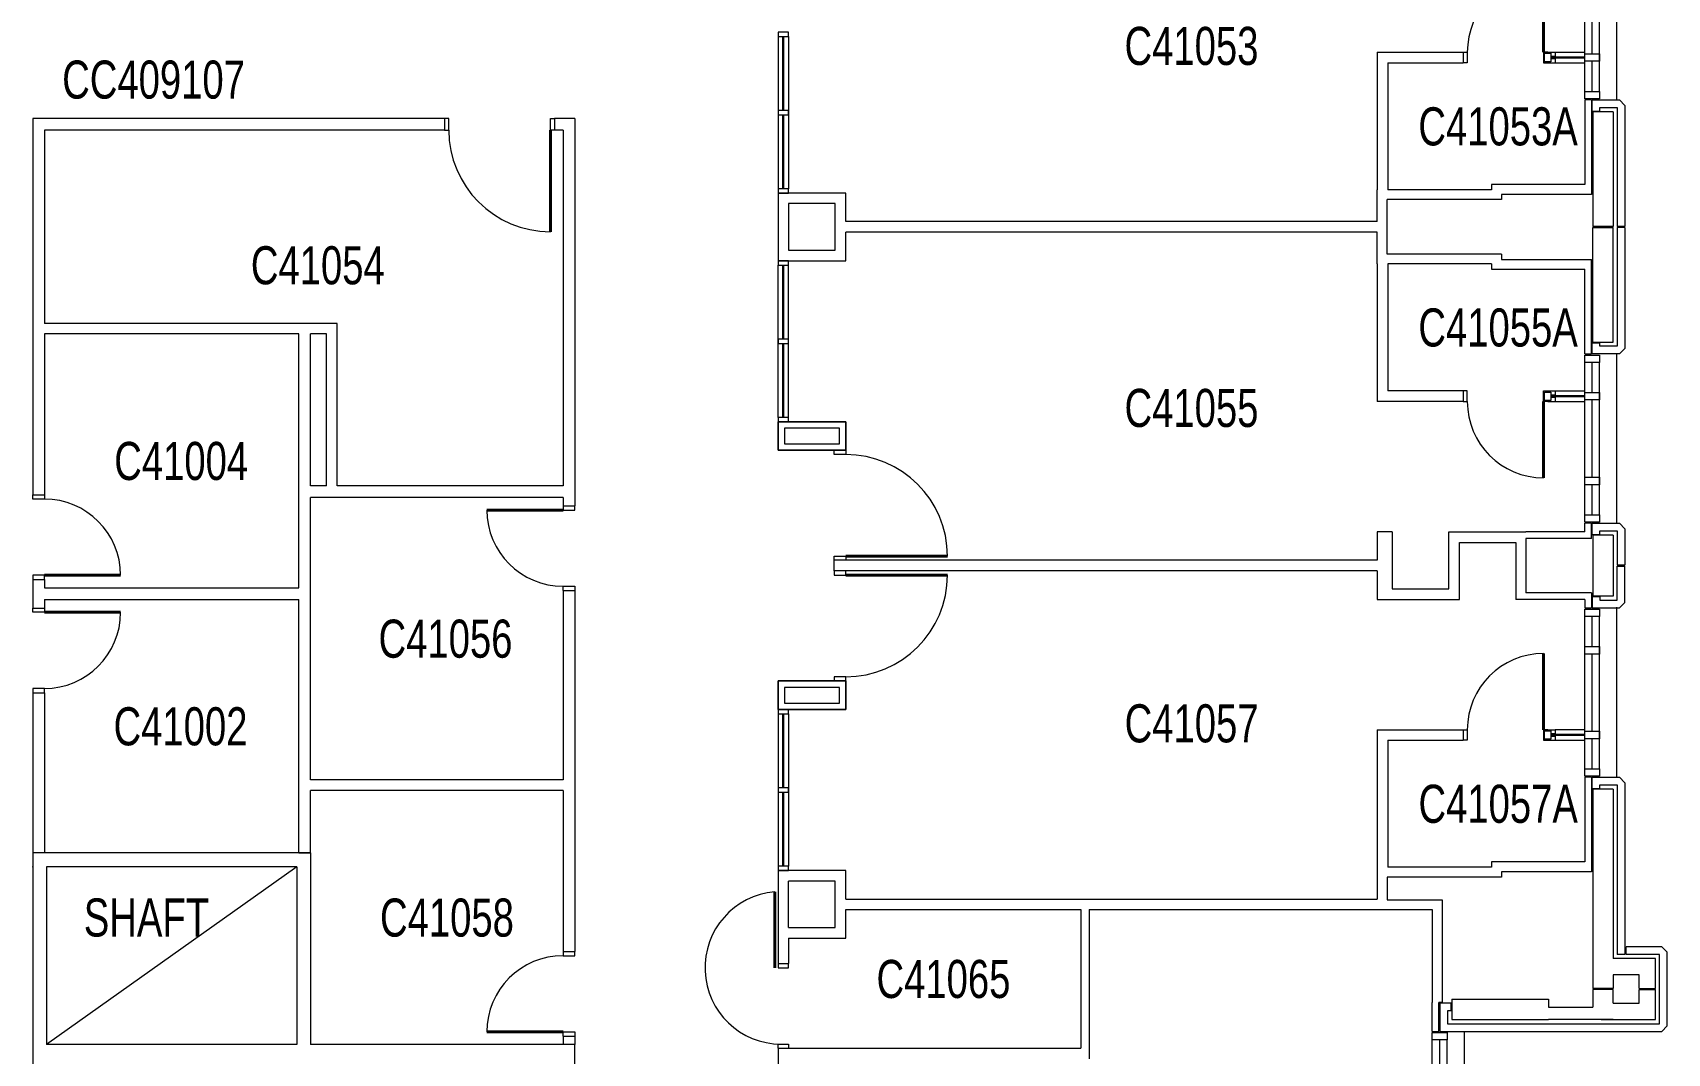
# Model space of a CAD drawing. Header units: inches. Extents: x 1097 to 10841, y 897 to 6841.
# Drawn here: x 10069 to 10841, y 3958 to 4440 of the extents above; entities that cross this region are included whole.
import ezdxf
from ezdxf.enums import TextEntityAlignment as Align

# ---------------------------------------------------------------- set-up
doc = ezdxf.new("R2010")
doc.units = ezdxf.units.IN
doc.header["$MEASUREMENT"] = 0
doc.layers.get('0').update_dxf_attribs({"lineweight": 18})
for name, color, linetype, lineweight, true_color in [('Level 15', 7, 'Continuous', 18, 0xfefefe), ('Level 16', 7, 'Continuous', 18, 0xfefefe), ('Level 18', 7, 'Continuous', 18, 0xfefefe), ('Level 23', 7, 'Continuous', 18, 0xfefefe), ('Level 25', 7, 'Continuous', 18, 0xfefefe), ('Level 26', 7, 'Continuous', 18, 0xfefefe), ('Level 48', 7, 'Continuous', 18, 0xfefefe), ('Level 9', 7, 'Continuous', 18, 0xfefefe)]:
    doc.layers.add(name, color=color, linetype=linetype, lineweight=lineweight, true_color=true_color)
doc.styles.add('Styledgn001', font='dgn001.shx')

# ---------------------------------------------------------------- blocks, each defined once
blk = doc.blocks.new('ASHNG44')
at = {"layer": 'Level 25', "color": 2, "linetype": 'Continuous', "lineweight": 40, "true_color": 0xffff00}
blk.add_line((-36, 0), (0, 0), dxfattribs=at)
at = {"layer": 'Level 25', "color": 2, "linetype": 'Continuous', "lineweight": 0, "true_color": 0xffff00}
blk.add_ellipse((0, 0), major_axis=(0, -36.000001), ratio=1, start_param=4.7123893198, end_param=6.283185598, dxfattribs=at)
at = {"layer": 'Level 26', "color": 2, "linetype": 'Continuous', "lineweight": 13, "true_color": 0xffff00}
for points in [[(-0.00025, 1.999875), (-0.00025, -0.00025), (5.499875, -0.00025), (5.499875, 1.999875)], [(-0.00025, -38.000125), (-0.00025, -36), (5.499875, -36), (5.499875, -38.000125)]]:
    blk.add_lwpolyline(points, dxfattribs=at)
blk = doc.blocks.new('ASHNG45')
at = {"layer": 'Level 25', "color": 2, "linetype": 'Continuous', "lineweight": 40, "true_color": 0xffff00}
blk.add_line((36, 0), (0, 0), dxfattribs=at)
at = {"layer": 'Level 25', "color": 2, "linetype": 'Continuous', "lineweight": 0, "true_color": 0xffff00}
blk.add_ellipse((0, 0), major_axis=(0, 36.000001), ratio=1, start_param=4.7123893198, end_param=6.283185598, dxfattribs=at)
at = {"layer": 'Level 26', "color": 2, "linetype": 'Continuous', "lineweight": 13, "true_color": 0xffff00}
for points in [[(0.000125, 38), (0.000125, 36), (-5.5, 36), (-5.5, 38)], [(0.000125, -1.999875), (0.000125, 0.000125), (-5.5, 0.000125), (-5.5, -1.999875)]]:
    blk.add_lwpolyline(points, dxfattribs=at)
blk = doc.blocks.new('ASHNG46')
at = {"layer": 'Level 25', "color": 2, "linetype": 'Continuous', "lineweight": 40, "true_color": 0xffff00}
blk.add_line((-36, 0), (0, 0), dxfattribs=at)
at = {"layer": 'Level 25', "color": 2, "linetype": 'Continuous', "lineweight": 0, "true_color": 0xffff00}
blk.add_ellipse((0, 0), major_axis=(0, 36.000001), ratio=1, start_param=6.2831850163, end_param=7.8539812946, dxfattribs=at)
at = {"layer": 'Level 26', "color": 2, "linetype": 'Continuous', "lineweight": 13, "true_color": 0xffff00}
for points in [[(-0.00025, 38), (-0.00025, 36), (5.499875, 36), (5.499875, 38)], [(-0.00025, -1.999875), (-0.00025, 0.000125), (5.499875, 0.000125), (5.499875, -1.999875)]]:
    blk.add_lwpolyline(points, dxfattribs=at)
blk = doc.blocks.new('ASHNG73')
at = {"layer": 'Level 25', "color": 2, "linetype": 'Continuous', "lineweight": 40, "true_color": 0xffff00}
blk.add_line((36, 0), (0, 0), dxfattribs=at)
at = {"layer": 'Level 25', "color": 2, "linetype": 'Continuous', "lineweight": 0, "true_color": 0xffff00}
blk.add_ellipse((0, 0), major_axis=(0, -36.000001), ratio=1, start_param=6.2831850163, end_param=7.8539812946, dxfattribs=at)
at = {"layer": 'Level 26', "color": 2, "linetype": 'Continuous', "lineweight": 13, "true_color": 0xffff00}
for points in [[(0.000125, 1.999875), (0.000125, -0.00025), (-5.5, -0.00025), (-5.5, 1.999875)], [(0.000125, -38.000125), (0.000125, -36), (-5.5, -36), (-5.5, -38.000125)]]:
    blk.add_lwpolyline(points, dxfattribs=at)
blk = doc.blocks.new('ASHNG74')
at = {"layer": 'Level 25', "color": 2, "linetype": 'Continuous', "lineweight": 40, "true_color": 0xffff00}
blk.add_line((0, -48), (0, 0), dxfattribs=at)
at = {"layer": 'Level 25', "color": 2, "linetype": 'Continuous', "lineweight": 0, "true_color": 0xffff00}
blk.add_ellipse((0, 0), major_axis=(-48, 0), ratio=1, start_param=6.283185, end_param=7.853981, dxfattribs=at)
at = {"layer": 'Level 26', "color": 2, "linetype": 'Continuous', "lineweight": 13, "true_color": 0xffff00}
for points in [[(-50, 0), (-48, 0), (-48, 5.5), (-50, 5.5)], [(2, 0), (0, 0), (0, 5.5), (2, 5.5)]]:
    blk.add_lwpolyline(points, dxfattribs=at)
blk = doc.blocks.new('ASSWG33')
at = {"layer": 'Level 25', "color": 2, "linetype": 'Continuous', "lineweight": 40, "true_color": 0xffff00}
blk.add_line((48, 48.00025), (0, 48.00025), dxfattribs=at)
at = {"layer": 'Level 25', "color": 2, "linetype": 'Continuous', "lineweight": 13, "true_color": 0xffff00}
for points in [[(-5.5, 50), (-5.5, 48), (0, 48), (0, 50)], [(0, -2), (0, 0), (-5.5, 0), (-5.5, -2)]]:
    blk.add_lwpolyline(points, dxfattribs=at)
at = {"layer": 'Level 25', "color": 2, "linetype": 'Continuous', "lineweight": 0, "true_color": 0xffff00}
blk.add_ellipse((0, 48.00025), major_axis=(-0.00002, -48), ratio=1, start_param=6.283185016, end_param=7.853981295, dxfattribs=at)
blk = doc.blocks.new('ASSWG34')
at = {"layer": 'Level 25', "color": 2, "linetype": 'Continuous', "lineweight": 40, "true_color": 0xffff00}
blk.add_line((48, -48.00025), (0, -48.00025), dxfattribs=at)
at = {"layer": 'Level 25', "color": 2, "linetype": 'Continuous', "lineweight": 13, "true_color": 0xffff00}
for points in [[(0, 2), (0, 0), (-5.5, 0), (-5.5, 2)], [(-5.5, -50), (-5.5, -48), (0, -48), (0, -50)]]:
    blk.add_lwpolyline(points, dxfattribs=at)
at = {"layer": 'Level 25', "color": 2, "linetype": 'Continuous', "lineweight": 0, "true_color": 0xffff00}
blk.add_ellipse((0, -48.00025), major_axis=(-0.00002, 48), ratio=1, start_param=4.71238932, end_param=6.283185598, dxfattribs=at)
blk = doc.blocks.new('WINWIN14')
at = {"layer": 'Level 15', "color": 30, "linetype": 'Continuous', "lineweight": 0, "true_color": 0xf26432}
blk.add_line((15, 79.874875), (15, -0.489), dxfattribs=at)
at = {"layer": 'Level 16', "color": 163, "linetype": 'Continuous', "lineweight": 0, "true_color": 0x5587b9}
for p, q in [((0, 3.5), (0, 75.499875)), ((7, 3.5), (7, 75.499875))]:
    blk.add_line(p, q, dxfattribs=at)
at = {"layer": 'Level 16', "color": 163, "linetype": 'Continuous', "lineweight": 13, "true_color": 0x5587b9}
for p, q in [((3.5, 61.249875), (3.5, 75.499875)), ((3.5, 21.25), (3.5, 57.749875)), ((3.5, 3.5), (3.5, 17.75))]:
    blk.add_line(p, q, dxfattribs=at)
for points in [[(0, 78.999875), (7, 78.999875), (7, 75.499875), (0, 75.499875), (0, 78.999875)], [(0, 61.249875), (7, 61.249875), (7, 57.749875), (0, 57.749875), (0, 61.249875)], [(0, 21.25), (7, 21.25), (7, 17.75), (0, 17.75), (0, 21.25)], [(0, 3.5), (7, 3.5), (7, 0), (0, 0), (0, 3.5)]]:
    blk.add_lwpolyline(points, close=True, dxfattribs=at)
blk = doc.blocks.new('WINWIN15')
at = {"layer": 'Level 15', "color": 30, "linetype": 'Continuous', "lineweight": 0, "true_color": 0xf26432}
blk.add_line((15, 79.874875), (15, -0.489), dxfattribs=at)
at = {"layer": 'Level 16', "color": 163, "linetype": 'Continuous', "lineweight": 0, "true_color": 0x5587b9}
for p, q in [((0, 3.5), (0, 75.499875)), ((7, 3.5), (7, 75.499875))]:
    blk.add_line(p, q, dxfattribs=at)
at = {"layer": 'Level 16', "color": 163, "linetype": 'Continuous', "lineweight": 13, "true_color": 0x5587b9}
for p, q in [((3.5, 61.249875), (3.5, 75.499875)), ((3.5, 21.25), (3.5, 57.749875)), ((3.5, 3.5), (3.5, 17.75))]:
    blk.add_line(p, q, dxfattribs=at)
for points in [[(0, 78.999875), (7, 78.999875), (7, 75.499875), (0, 75.499875), (0, 78.999875)], [(0, 61.249875), (7, 61.249875), (7, 57.749875), (0, 57.749875), (0, 61.249875)], [(0, 21.25), (7, 21.25), (7, 17.75), (0, 17.75), (0, 21.25)], [(0, 3.5), (7, 3.5), (7, 0), (0, 0), (0, 3.5)]]:
    blk.add_lwpolyline(points, close=True, dxfattribs=at)
blk = doc.blocks.new('WINWIN17')
at = {"layer": 'Level 15', "color": 30, "linetype": 'Continuous', "lineweight": 0, "true_color": 0xf26432}
blk.add_line((15, 79.874875), (15, -0.489), dxfattribs=at)
at = {"layer": 'Level 16', "color": 163, "linetype": 'Continuous', "lineweight": 0, "true_color": 0x5587b9}
for p, q in [((0, 3.5), (0, 75.499875)), ((7, 3.5), (7, 75.499875))]:
    blk.add_line(p, q, dxfattribs=at)
at = {"layer": 'Level 16', "color": 163, "linetype": 'Continuous', "lineweight": 13, "true_color": 0x5587b9}
for p, q in [((3.5, 61.249875), (3.5, 75.499875)), ((3.5, 21.25), (3.5, 57.749875)), ((3.5, 3.5), (3.5, 17.75))]:
    blk.add_line(p, q, dxfattribs=at)
for points in [[(0, 78.999875), (7, 78.999875), (7, 75.499875), (0, 75.499875), (0, 78.999875)], [(0, 61.249875), (7, 61.249875), (7, 57.749875), (0, 57.749875), (0, 61.249875)], [(0, 21.25), (7, 21.25), (7, 17.75), (0, 17.75), (0, 21.25)], [(0, 3.5), (7, 3.5), (7, 0), (0, 0), (0, 3.5)]]:
    blk.add_lwpolyline(points, close=True, dxfattribs=at)
blk = doc.blocks.new('DFULL2')
at = {"layer": 'Level 25', "color": 2, "linetype": 'Continuous', "lineweight": 40, "true_color": 0xffff00}
blk.add_line((-1.5, 0), (-1.5, 35.87), dxfattribs=at)
at = {"layer": 'Level 25', "color": 2, "linetype": 'Continuous', "lineweight": 0, "true_color": 0xffff00}
blk.add_ellipse((1.5, 0), major_axis=(0, -36), ratio=1, start_param=3.224893, end_param=6.28328, dxfattribs=at)
at = {"layer": 'Level 26', "color": 2, "linetype": 'Continuous', "lineweight": 13, "true_color": 0xffff00}
for points in [[(0, 2), (0, 0), (5, 0), (5, 2)], [(0, -38), (0, -36), (5, -36), (5, -38)]]:
    blk.add_lwpolyline(points, dxfattribs=at)
blk = doc.blocks.new('ASHNG85')
at = {"layer": 'Level 25', "color": 2, "linetype": 'Continuous', "lineweight": 40, "true_color": 0xffff00}
blk.add_line((0, 36), (0, 0), dxfattribs=at)
at = {"layer": 'Level 25', "color": 2, "linetype": 'Continuous', "lineweight": 0, "true_color": 0xffff00}
blk.add_ellipse((0, 0), major_axis=(-36.000001, 0), ratio=1, start_param=4.7123893198, end_param=6.283185598, dxfattribs=at)
at = {"layer": 'Level 26', "color": 2, "linetype": 'Continuous', "lineweight": 13, "true_color": 0xffff00}
for points in [[(-38.000125, 0), (-36, 0), (-36, -4.999875), (-38.000125, -4.999875)], [(1.999875, 0), (-0.00025, 0), (-0.00025, -4.999875), (1.999875, -4.999875)]]:
    blk.add_lwpolyline(points, dxfattribs=at)
blk = doc.blocks.new('ASHNG86')
at = {"layer": 'Level 25', "color": 2, "linetype": 'Continuous', "lineweight": 40, "true_color": 0xffff00}
blk.add_line((0, -36), (0, 0), dxfattribs=at)
at = {"layer": 'Level 25', "color": 2, "linetype": 'Continuous', "lineweight": 0, "true_color": 0xffff00}
blk.add_ellipse((0, 0), major_axis=(-36.000001, 0), ratio=1, start_param=6.2831850163, end_param=7.8539812946, dxfattribs=at)
at = {"layer": 'Level 26', "color": 2, "linetype": 'Continuous', "lineweight": 13, "true_color": 0xffff00}
for points in [[(-38.000125, 0), (-36, 0), (-36, 4.999875), (-38.000125, 4.999875)], [(1.999875, 0), (-0.00025, 0), (-0.00025, 4.999875), (1.999875, 4.999875)]]:
    blk.add_lwpolyline(points, dxfattribs=at)
blk = doc.blocks.new('PANEL3')
at = {"layer": 'Level 16', "color": 151, "linetype": 'Continuous', "lineweight": 30, "true_color": 0x64b9ff}
blk.add_line((0, 0), (-16, 0), dxfattribs=at)
at = {"layer": 'Level 16', "color": 151, "linetype": 'Continuous', "lineweight": 0, "true_color": 0x64b9ff}
for p, q in [((-13.99975, 2.511), (0, 2.511)), ((-13.99975, -2.489), (0, -2.489))]:
    blk.add_line(p, q, dxfattribs=at)
at = {"layer": 'Level 16', "color": 151, "linetype": 'Continuous', "lineweight": 13, "true_color": 0x64b9ff}
blk.add_lwpolyline([(-14, 0.511), (-16, 0.511), (-16, -1.989), (-19, -1.989), (-19, 2.011), (-16, 2.011), (-16, -0.489), (-14, -0.489)], dxfattribs=at)
blk = doc.blocks.new('PANEL4')
at = {"layer": 'Level 16', "color": 151, "linetype": 'Continuous', "lineweight": 30, "true_color": 0x64b9ff}
blk.add_line((0, 0), (-16, 0), dxfattribs=at)
at = {"layer": 'Level 16', "color": 151, "linetype": 'Continuous', "lineweight": 0, "true_color": 0x64b9ff}
for p, q in [((-13.99975, 2.511), (0, 2.511)), ((-13.99975, -2.489), (0, -2.489))]:
    blk.add_line(p, q, dxfattribs=at)
at = {"layer": 'Level 16', "color": 151, "linetype": 'Continuous', "lineweight": 13, "true_color": 0x64b9ff}
blk.add_lwpolyline([(-14, 0.511), (-16, 0.511), (-16, -1.989), (-19, -1.989), (-19, 2.011), (-16, 2.011), (-16, -0.489), (-14, -0.489)], dxfattribs=at)
blk = doc.blocks.new('ASHNG89')
at = {"layer": 'Level 25', "color": 2, "linetype": 'Continuous', "lineweight": 40, "true_color": 0xffff00}
blk.add_line((0, 36), (0, 0), dxfattribs=at)
at = {"layer": 'Level 25', "color": 2, "linetype": 'Continuous', "lineweight": 0, "true_color": 0xffff00}
blk.add_ellipse((0, 0), major_axis=(-36.000001, 0), ratio=1, start_param=4.7123893198, end_param=6.283185598, dxfattribs=at)
at = {"layer": 'Level 26', "color": 2, "linetype": 'Continuous', "lineweight": 13, "true_color": 0xffff00}
for points in [[(-38.000125, 0), (-36, 0), (-36, -4.999875), (-38.000125, -4.999875)], [(1.999875, 0), (-0.00025, 0), (-0.00025, -4.999875), (1.999875, -4.999875)]]:
    blk.add_lwpolyline(points, dxfattribs=at)
blk = doc.blocks.new('PANEL12')
at = {"layer": 'Level 16', "color": 151, "linetype": 'Continuous', "lineweight": 30, "true_color": 0x64b9ff}
blk.add_line((0, 0), (-16, 0), dxfattribs=at)
at = {"layer": 'Level 16', "color": 151, "linetype": 'Continuous', "lineweight": 0, "true_color": 0x64b9ff}
for p, q in [((-13.99975, 2.511), (0, 2.511)), ((-13.99975, -2.489), (0, -2.489))]:
    blk.add_line(p, q, dxfattribs=at)
at = {"layer": 'Level 16', "color": 151, "linetype": 'Continuous', "lineweight": 13, "true_color": 0x64b9ff}
blk.add_lwpolyline([(-14, 0.511), (-16, 0.511), (-16, -1.989), (-19, -1.989), (-19, 2.011), (-16, 2.011), (-16, -0.489), (-14, -0.489)], dxfattribs=at)

msp = doc.modelspace()

# ---------------------------------------------------------------- linework, layer by layer
at = {"layer": 'Level 15', "color": 30, "linetype": 'Continuous', "lineweight": 13, "true_color": 0xf26432}
for p, q in [((10805.044125, 4403.283), (10805.044125, 4408.533)), ((10805.044125, 4408.533), (10817.919, 4408.533)), ((10817.919, 4408.533), (10820.544, 4405.908)), ((10805.044125, 4403.283), (10808.66925, 4403.283)), ((10805.294, 4402.908125), (10805.294, 4348.794125)), ((10814.919, 4402.908), (10805.294, 4402.908125)), ((10808.66925, 4403.283), (10808.66925, 4404.908)), ((10808.66925, 4404.908), (10816.919, 4404.908)), ((10814.919, 4402.908), (10814.919, 4348.794125)), ((10816.919, 4404.908), (10816.919, 4348.794125)), ((10820.544, 4405.908), (10820.544, 4348.794)), ((10814.919, 4348.794125), (10805.294, 4348.794125)), ((10805.294, 4294.15825), (10805.294, 4348.294125)), ((10805.294, 4348.294125), (10814.919, 4348.294125)), ((10814.919, 4294.158125), (10814.919, 4348.294125)), ((10820.544, 4348.794), (10816.919, 4348.794125)), ((10816.919, 4348.294125), (10816.919, 4292.158125)), ((10820.544, 4348.294), (10816.919, 4348.294125)), ((10820.544, 4348.294), (10820.544, 4291.158)), ((10805.044125, 4288.533), (10805.044125, 4293.783125)), ((10805.044125, 4293.783125), (10808.66925, 4293.783125)), ((10805.294, 4294.15825), (10814.919, 4294.158125)), ((10808.66925, 4292.158125), (10808.66925, 4293.783125)), ((10817.919, 4288.533), (10805.044125, 4288.533)), ((10816.919, 4292.158125), (10808.66925, 4292.158125)), ((10817.919, 4288.533), (10820.544, 4291.158)), ((10805.044125, 4203.283), (10805.044125, 4208.533)), ((10805.044125, 4208.533), (10817.919, 4208.533)), ((10817.919, 4208.533), (10820.544, 4205.908)), ((10805.044125, 4203.283), (10808.66925, 4203.283)), ((10805.294, 4202.908125), (10805.294, 4174.15825)), ((10814.919, 4202.908), (10805.294, 4202.908125)), ((10808.66925, 4203.283), (10808.66925, 4204.908)), ((10808.66925, 4204.908), (10816.919, 4204.908)), ((10814.919, 4202.908), (10814.919, 4174.158125)), ((10816.919, 4204.908), (10816.919, 4188.794125)), ((10820.544, 4205.908), (10820.544, 4188.794)), ((10820.544, 4188.794), (10816.919, 4188.794125)), ((10816.919, 4172.158125), (10816.919, 4188.294125)), ((10816.919, 4188.294125), (10820.544, 4188.294)), ((10820.544, 4171.158), (10820.544, 4188.294)), ((10805.044125, 4173.783125), (10805.044125, 4168.533)), ((10808.66925, 4173.783125), (10805.044125, 4173.783125)), ((10814.919, 4174.158125), (10805.294, 4174.15825)), ((10808.66925, 4173.783125), (10808.66925, 4172.158125)), ((10808.66925, 4172.158125), (10816.919, 4172.158125)), ((10820.544, 4171.158), (10817.919, 4168.533)), ((10805.044125, 4168.533), (10817.919, 4168.533)), ((10805.044125, 4083.294), (10805.044125, 4088.544)), ((10805.044125, 4088.544), (10817.919, 4088.544)), ((10808.66925, 4083.294), (10808.66925, 4084.919)), ((10808.66925, 4084.919), (10816.919, 4084.919)), ((10816.919, 4084.919), (10816.919, 4004.919125)), ((10817.919, 4088.544), (10820.544, 4085.919)), ((10820.544, 4085.919), (10820.544, 4004.919)), ((10805.044125, 4083.294), (10808.66925, 4083.294)), ((10805.294, 4082.919125), (10805.294, 3988.794)), ((10814.919, 4082.919), (10805.294, 4082.919125)), ((10814.919, 4082.919), (10814.919, 4002.919125)), ((10837.919, 4008.544), (10821.044, 4008.544)), ((10821.044, 4004.919), (10821.044, 4008.544)), ((10837.919, 4008.544), (10840.544, 4005.919)), ((10834.919125, 4002.919125), (10814.919, 4002.919125)), ((10820.544, 4004.919), (10816.919, 4004.919125)), ((10836.919, 4004.919), (10821.044, 4004.919)), ((10834.919125, 3988.794125), (10834.919125, 4002.919125)), ((10836.919, 3972.169125), (10836.919, 4004.919)), ((10840.544, 3971.169), (10840.544, 4005.919)), ((10827.294, 3995.294), (10814.919, 3995.294)), ((10814.919, 3995.294), (10814.919, 3988.794)), ((10827.294, 3988.794125), (10827.294, 3995.294)), ((10738.794375, 3983.79425), (10784.50375, 3983.79425)), ((10738.794375, 3983.79425), (10738.794375, 3974.169125)), ((10784.50375, 3983.79425), (10784.50375, 3980.04425)), ((10814.919, 3988.794), (10805.294, 3988.794)), ((10814.919, 3988.294), (10805.294, 3988.294)), ((10805.294, 3988.294), (10805.294, 3980.04425)), ((10814.919, 3981.79425), (10814.919, 3988.294)), ((10827.294, 3988.794125), (10834.919125, 3988.794125)), ((10827.294, 3988.294125), (10834.919125, 3988.294125)), ((10827.294, 3981.79425), (10827.294, 3988.294125)), ((10834.919125, 3974.16925), (10834.919125, 3988.294125)), ((10738.419375, 3981.79425), (10733.16925, 3981.79425)), ((10733.16925, 3981.79425), (10733.16925, 3968.544)), ((10738.419375, 3978.16925), (10736.794375, 3978.16925)), ((10736.794375, 3978.16925), (10736.794375, 3972.169125)), ((10738.419375, 3978.16925), (10738.419375, 3981.79425)), ((10784.50375, 3980.04425), (10805.294, 3980.04425)), ((10814.919, 3981.79425), (10827.294, 3981.79425)), ((10733.16925, 3968.544), (10837.919, 3968.544)), ((10736.794375, 3972.169125), (10836.919, 3972.169125)), ((10738.794375, 3974.169125), (10784.50375, 3974.169125)), ((10814.919, 3974.169125), (10784.50375, 3974.169125)), ((10809.294, 3974.16925), (10834.919125, 3974.16925)), ((10840.544, 3971.169), (10837.919, 3968.544))]:
    msp.add_line(p, q, dxfattribs=at)
at = {"layer": 'Level 15', "color": 30, "linetype": 'Continuous', "lineweight": 0, "true_color": 0xf26432}
msp.add_line((10744.544125, 3968.544), (10744.544125, 3768.533), dxfattribs=at)
at = {"layer": 'Level 16', "color": 163, "linetype": 'Continuous', "lineweight": 0, "true_color": 0x5587b9}
for p, q in [((10729.544125, 3772.533), (10729.544125, 3964.544)), ((10736.544125, 3772.533), (10736.544125, 3964.544))]:
    msp.add_line(p, q, dxfattribs=at)
at = {"layer": 'Level 16', "color": 163, "linetype": 'Continuous', "lineweight": 13, "true_color": 0x5587b9}
msp.add_line((10733.044125, 3950.294), (10733.044125, 3964.544), dxfattribs=at)
at = {"layer": 'Level 16', "color": 151, "linetype": 'Continuous', "lineweight": 0, "true_color": 0x64b9ff}
for points in [[(10420.544, 4256.544), (10452.544, 4256.544), (10452.544, 4243.044), (10420.544, 4243.044), (10420.544, 4256.544)], [(10420.544, 4134.044), (10452.544, 4134.044), (10452.544, 4120.544), (10420.544, 4120.544), (10420.544, 4134.044)]]:
    msp.add_lwpolyline(points, close=True, dxfattribs=at)
at = {"layer": 'Level 16', "color": 163, "linetype": 'Continuous', "lineweight": 13, "true_color": 0x5587b9}
msp.add_lwpolyline([(10729.544125, 3968.044), (10736.544125, 3968.044), (10736.544125, 3964.544), (10729.544125, 3964.544), (10729.544125, 3968.044)], close=True, dxfattribs=at)
at = {"layer": 'Level 18', "color": 30, "linetype": 'Continuous', "lineweight": 0, "true_color": 0xf26432}
msp.add_line((10193.294, 4046.293875), (10075.044125, 3962.293875), dxfattribs=at)
at = {"layer": 'Level 23', "color": 2, "linetype": 'Continuous', "lineweight": 13, "true_color": 0xffff00}
for p, q in [((10703.544, 4431.044), (10703.544, 4366.044)), ((10703.544, 4431.044), (10744.08975, 4431.044)), ((10708.544, 4426.044), (10708.544, 4366.044)), ((10708.544, 4426.044), (10744.08975, 4426.044)), ((10744.08975, 4431.044), (10744.08975, 4426.044)), ((10784.08975, 4431.044), (10787.54425, 4431.044)), ((10784.08975, 4431.044), (10784.08975, 4430.550125)), ((10784.08975, 4426.544), (10784.08975, 4426.044)), ((10784.08975, 4426.044), (10787.54425, 4426.044)), ((10787.54425, 4431.044), (10787.54425, 4429.049375)), ((10787.54425, 4428.044), (10787.54425, 4426.044)), ((10801.544, 4408.533), (10801.544, 4368.544)), ((10804.669125, 4408.533), (10801.544, 4408.533)), ((10804.669125, 4408.533), (10804.669125, 4363.919)), ((10068.544, 4399.794), (10068.544, 4221.9905)), ((10263.044, 4399.794), (10068.544, 4399.794)), ((10074.044125, 4394.294), (10074.044125, 4302.990625)), ((10263.044, 4394.294), (10074.044125, 4394.294)), ((10263.044, 4399.794), (10263.044, 4394.294)), ((10324.544, 4399.794), (10315.044, 4399.794)), ((10315.044, 4399.794), (10315.044, 4394.294)), ((10319.044, 4394.294), (10315.044, 4394.294)), ((10319.044, 4394.294), (10319.044, 4226.294125)), ((10324.544, 4399.794), (10324.544, 4216.794125)), ((10452.544125, 4364.544125), (10420.544, 4364.544)), ((10420.544, 4364.544), (10420.544125, 4332.544125)), ((10452.544125, 4351.044125), (10452.544125, 4364.544125)), ((10703.544, 4351.044), (10703.544, 4366.044)), ((10757.544, 4366.044), (10708.544, 4366.044)), ((10801.544, 4368.544), (10757.544, 4368.544)), ((10757.544, 4368.544), (10757.544, 4366.044)), ((10804.669125, 4363.919), (10762.169125, 4363.919)), ((10762.169125, 4363.919), (10762.169125, 4361.419)), ((10447.544125, 4359.544125), (10425.544, 4359.544)), ((10425.544, 4359.544), (10425.544125, 4337.544125)), ((10447.544, 4337.544), (10447.544125, 4359.544125)), ((10708.169125, 4335.669125), (10708.169125, 4361.419)), ((10762.169125, 4361.419), (10708.169125, 4361.419)), ((10543.544, 4351.044), (10452.544125, 4351.044)), ((10703.544, 4351.044), (10457.544, 4351.044)), ((10542.5455, 4346.044), (10452.544, 4346.044)), ((10452.544, 4332.544), (10452.544, 4346.044)), ((10703.544, 4346.044), (10457.544, 4346.044)), ((10543.544, 4346.044), (10457.544, 4346.044)), ((10543.544, 4346.044), (10457.544, 4346.044)), ((10703.544, 4331.044), (10703.544, 4346.044)), ((10420.544125, 4332.544125), (10452.544, 4332.544)), ((10425.544125, 4337.544125), (10447.544, 4337.544)), ((10703.544, 4331.044), (10703.544, 4266.044)), ((10762.169125, 4335.669125), (10708.169125, 4335.669125)), ((10757.544, 4331.044), (10708.544, 4331.044)), ((10708.544, 4331.044), (10708.544, 4271.044)), ((10757.544, 4331.044), (10757.544, 4328.544)), ((10762.169125, 4335.669125), (10762.169125, 4333.169125)), ((10762.169125, 4333.169125), (10804.669125, 4333.169125)), ((10804.669125, 4288.533), (10804.669125, 4333.169125)), ((10757.544, 4328.544), (10801.544, 4328.544)), ((10801.544, 4288.533), (10801.544, 4328.544)), ((10212.294, 4302.990625), (10074.044125, 4302.990625)), ((10212.294, 4226.294125), (10212.294, 4302.990625)), ((10074.044125, 4297.9905), (10074.044125, 4221.9905)), ((10194.294, 4297.9905), (10074.044125, 4297.9905)), ((10194.294, 4177.9905), (10194.294, 4297.9905)), ((10199.794, 4226.294125), (10199.794, 4297.9905)), ((10207.294, 4297.9905), (10199.794, 4297.9905)), ((10207.294, 4226.294125), (10207.294, 4297.9905)), ((10801.544, 4288.533), (10804.669125, 4288.533)), ((10744.08975, 4271.044), (10708.544, 4271.044)), ((10744.08975, 4271.044), (10744.08975, 4266.044)), ((10784.08975, 4271.044), (10787.54425, 4271.044)), ((10784.08975, 4271.044), (10784.08975, 4270.543875)), ((10787.54425, 4271.044), (10787.54425, 4269.04725)), ((10744.08975, 4266.044), (10703.544, 4266.044)), ((10784.08975, 4266.516625), (10784.08975, 4266.044)), ((10784.08975, 4266.044), (10787.54425, 4266.044)), ((10787.54425, 4268.043875), (10787.54425, 4266.044)), ((10452.544125, 4256.544125), (10420.544, 4256.544)), ((10420.544, 4256.544), (10420.544125, 4243.044125)), ((10452.544, 4243.044), (10452.544125, 4256.544125)), ((10449.544125, 4253.544125), (10423.544, 4253.544)), ((10423.544, 4253.544), (10423.544125, 4246.044125)), ((10423.544125, 4246.044125), (10449.544, 4246.044)), ((10449.544, 4246.044), (10449.544125, 4253.544125)), ((10420.544125, 4243.044125), (10452.544, 4243.044)), ((10207.294, 4226.294125), (10199.794, 4226.294125)), ((10319.044, 4226.294125), (10212.294, 4226.294125)), ((10068.544, 4221.9905), (10074.044125, 4221.9905)), ((10319.044, 4220.794125), (10199.794, 4220.794125)), ((10199.794, 4087.294), (10199.794, 4220.794125)), ((10319.044, 4220.794125), (10319.044, 4216.794125)), ((10319.044, 4216.794125), (10324.544, 4216.794125)), ((10804.669125, 4208.533), (10801.544, 4208.533)), ((10801.544, 4204.544125), (10801.544, 4208.533)), ((10804.669125, 4201.419125), (10804.669125, 4208.533)), ((10703.543875, 4204.544125), (10703.543875, 4191.044)), ((10710.544, 4204.544125), (10703.543875, 4204.544125)), ((10710.544, 4204.544125), (10710.544, 4177.544125)), ((10737.419, 4177.544125), (10737.419, 4204.544125)), ((10737.419, 4204.544125), (10773.669125, 4204.544125)), ((10801.544, 4204.544125), (10773.669125, 4204.544125)), ((10804.669125, 4201.419125), (10773.669125, 4201.419125)), ((10773.669125, 4201.419125), (10773.669125, 4175.669125)), ((10742.419, 4172.544), (10742.419, 4199.544)), ((10742.419, 4199.544), (10769.044, 4199.544)), ((10769.044, 4199.544), (10769.044, 4172.544)), ((10703.543875, 4191.044), (10447.044, 4191.044)), ((10447.044, 4186.044), (10447.044, 4191.044)), ((10703.543875, 4186.044), (10447.044, 4186.044)), ((10703.543875, 4186.044), (10703.543875, 4172.544)), ((10068.544, 4181.9905), (10074.044125, 4181.9905)), ((10068.544, 4181.9905), (10068.544, 4168.4905)), ((10074.044125, 4181.9905), (10074.044125, 4177.9905)), ((10074.044125, 4177.9905), (10194.294, 4177.9905)), ((10319.044, 4176.794125), (10319.044, 4087.294)), ((10319.044, 4176.794125), (10324.544, 4176.794125)), ((10324.544, 4176.794125), (10324.544, 4006.293875)), ((10710.544, 4177.544125), (10737.419, 4177.544125)), ((10074.044125, 4172.4905), (10194.294, 4172.4905)), ((10074.044125, 4172.4905), (10074.044125, 4168.4905)), ((10194.294, 4052.793875), (10194.294, 4172.4905)), ((10703.543875, 4172.544), (10742.419, 4172.544)), ((10801.544, 4172.544), (10769.044, 4172.544)), ((10804.669125, 4175.669125), (10773.669125, 4175.669125)), ((10801.544, 4172.544), (10801.544, 4168.533)), ((10804.669125, 4175.669125), (10804.669125, 4168.533)), ((10068.544, 4168.4905), (10074.044125, 4168.4905)), ((10801.544, 4168.533), (10804.669125, 4168.533)), ((10452.544125, 4134.044125), (10420.544, 4134.044)), ((10420.544, 4134.044), (10420.544125, 4120.544125)), ((10449.544125, 4131.044125), (10423.544, 4131.044)), ((10423.544, 4131.044), (10423.544125, 4123.544125)), ((10449.544, 4123.544), (10449.544125, 4131.044125)), ((10452.544, 4120.544), (10452.544125, 4134.044125)), ((10068.544, 4128.4905), (10068.544, 4052.793875)), ((10068.544, 4128.4905), (10074.044125, 4128.4905)), ((10074.044125, 4128.4905), (10074.044125, 4052.793875)), ((10423.544125, 4123.544125), (10449.544, 4123.544)), ((10420.544125, 4120.544125), (10452.544, 4120.544)), ((10703.544, 4111.044), (10703.544, 4046.044)), ((10703.544, 4111.044), (10744.08975, 4111.044)), ((10744.08975, 4111.044), (10744.08975, 4106.044)), ((10784.08975, 4111.044), (10787.544, 4111.044)), ((10784.08975, 4111.044), (10784.08975, 4110.57525)), ((10787.544, 4111.044), (10787.544, 4109.071625)), ((10787.544, 4108.055), (10787.544, 4106.044)), ((10708.544, 4106.044), (10708.544, 4046.044)), ((10708.544, 4106.044), (10744.08975, 4106.044)), ((10784.08975, 4106.555), (10784.08975, 4106.044)), ((10784.08975, 4106.044), (10787.544, 4106.044)), ((10319.044, 4087.294), (10199.794, 4087.294)), ((10801.544, 4088.544), (10801.544, 4048.544)), ((10804.669125, 4088.544), (10801.544, 4088.544)), ((10804.669125, 4088.544), (10804.669125, 4043.919)), ((10319.044, 4082.293875), (10199.794, 4082.293875)), ((10199.794, 4052.793875), (10199.794, 4082.293875)), ((10319.044, 4082.293875), (10319.044, 4006.293875)), ((10199.794, 4052.793875), (10068.544, 4052.793875)), ((10074.044125, 4052.793875), (10068.544, 4052.793875)), ((10068.544, 4052.793875), (10068.544, 3902.044375)), ((10075.044125, 4046.293875), (10075.044125, 3962.293875)), ((10193.294, 4046.293875), (10075.044125, 4046.293875)), ((10193.294, 4046.293875), (10193.294, 3962.293875)), ((10194.294, 4052.793875), (10199.794, 4052.793875)), ((10199.794, 4052.793875), (10199.794, 3962.293875)), ((10703.544, 4046.044), (10703.544, 4031.044)), ((10757.544, 4046.044), (10708.544, 4046.044)), ((10801.544, 4048.544), (10757.544, 4048.544)), ((10757.544, 4048.544), (10757.544, 4046.044)), ((10452.544, 4044.544), (10420.544, 4044.544)), ((10420.544, 4044.544), (10420.544, 4000.544)), ((10425.544125, 4017.544125), (10425.544125, 4039.544)), ((10447.544, 4039.544), (10425.544125, 4039.544)), ((10447.544, 4017.544125), (10447.544, 4039.544)), ((10452.544, 4031.044), (10452.544, 4044.544)), ((10762.169125, 4041.419), (10708.169125, 4041.419)), ((10708.169125, 4041.419), (10708.169125, 4030.669125)), ((10804.669125, 4043.919), (10762.169125, 4043.919)), ((10762.169125, 4043.919), (10762.169125, 4041.419)), ((10452.544, 4031.044), (10703.544, 4031.044)), ((10708.169125, 4030.669125), (10734.16925, 4030.669125)), ((10734.16925, 4030.669125), (10734.16925, 3982.16925)), ((10452.544, 4012.544), (10452.544, 4026.044)), ((10452.544, 4026.044), (10563.544, 4026.044)), ((10563.544, 4026.044), (10563.544, 3960.544)), ((10567.544, 4026.044), (10567.544, 3955.544)), ((10567.544, 4026.044), (10703.544, 4026.044)), ((10703.544, 4026.044), (10729.544125, 4026.044)), ((10729.544125, 4026.044), (10729.544125, 3982.16925)), ((10425.544125, 4017.544125), (10447.544, 4017.544125)), ((10425.544125, 4012.544), (10452.544, 4012.544)), ((10425.544125, 4012.544), (10425.544125, 4000.544)), ((10319.044, 4006.293875), (10324.544, 4006.293875)), ((10420.544, 4000.544), (10425.544125, 4000.544)), ((10729.544125, 3968.544), (10729.544125, 3982.16925)), ((10732.66925, 3968.544), (10732.66925, 3982.16925)), ((10734.16925, 3982.16925), (10732.66925, 3982.16925)), ((10729.544125, 3968.544), (10732.66925, 3968.544)), ((10193.294, 3962.293875), (10075.044125, 3962.293875)), ((10324.544, 3962.293875), (10199.794, 3962.293875)), ((10319.044, 3966.293875), (10319.044, 3962.293875)), ((10319.044, 3966.293875), (10324.544, 3966.293875)), ((10324.544, 3962.293875), (10319.044, 3962.293875)), ((10324.544, 3966.293875), (10324.544, 3962.293875)), ((10324.544, 3774.793875), (10324.544, 3962.293875)), ((10420.544, 3960.544), (10420.544, 3923.044)), ((10420.544, 3960.544), (10425.544125, 3960.544)), ((10425.544125, 3960.544), (10563.544, 3960.544))]:
    msp.add_line(p, q, dxfattribs=at)
msp.add_point((10068.544, 4046.293875), dxfattribs=at)
at = {"layer": 'Level 9', "color": 2, "linetype": 'Continuous', "lineweight": 0, "true_color": 0xffff00}
for p, q in [((10420.544125, 4438.544), (10420.544, 4366.544)), ((10425.544125, 4438.544125), (10425.544, 4366.544125)), ((10420.544125, 4258.544), (10420.544125, 4330.544125)), ((10425.544125, 4258.544), (10425.544125, 4330.544125)), ((10420.544125, 4118.544), (10420.544, 4046.544)), ((10425.544125, 4118.544125), (10425.544, 4046.544125))]:
    msp.add_line(p, q, dxfattribs=at)
at = {"layer": 'Level 9', "color": 2, "linetype": 'Continuous', "lineweight": 30, "true_color": 0xffff00}
for p, q in [((10423.044125, 4438.544125), (10423.044, 4403.544125)), ((10423.044, 4401.544125), (10423.044, 4366.544125)), ((10423.044125, 4295.544), (10423.044125, 4330.544125)), ((10423.044125, 4258.544), (10423.044125, 4293.544)), ((10423.044125, 4118.544125), (10423.044, 4083.544125)), ((10423.044, 4081.544125), (10423.044, 4046.544125))]:
    msp.add_line(p, q, dxfattribs=at)
at = {"layer": 'Level 9', "color": 2, "linetype": 'Continuous', "lineweight": 13, "true_color": 0xffff00}
for points in [[(10425.544125, 4438.544125), (10425.544, 4440.544125), (10420.544, 4440.544), (10420.544125, 4438.544), (10425.544125, 4438.544125)], [(10425.544, 4401.544125), (10425.544, 4403.544125), (10420.544, 4403.544), (10420.544, 4401.544), (10425.544, 4401.544125)], [(10425.544, 4364.544125), (10425.544, 4366.544125), (10420.544, 4366.544), (10420.544, 4364.544), (10425.544, 4364.544125)], [(10420.544125, 4332.544125), (10420.544125, 4330.544125), (10425.544125, 4330.544125), (10425.544125, 4332.544125), (10420.544125, 4332.544125)], [(10420.544125, 4295.544), (10420.544125, 4293.544), (10425.544125, 4293.544), (10425.544125, 4295.544), (10420.544125, 4295.544)], [(10420.544125, 4258.544), (10420.544, 4256.544), (10425.544, 4256.544), (10425.544125, 4258.544), (10420.544125, 4258.544)], [(10425.544125, 4118.544125), (10425.544, 4120.544125), (10420.544, 4120.544), (10420.544125, 4118.544), (10425.544125, 4118.544125)], [(10425.544, 4081.544125), (10425.544, 4083.544125), (10420.544, 4083.544), (10420.544, 4081.544), (10425.544, 4081.544125)], [(10425.544, 4044.544125), (10425.544, 4046.544125), (10420.544, 4046.544), (10420.544, 4044.544), (10425.544, 4044.544125)]]:
    msp.add_lwpolyline(points, close=True, dxfattribs=at)

# ---------------------------------------------------------------- block references
at = {"color": 3, "linetype": 'Continuous', "lineweight": 13, "true_color": 0x00ff00}
for name, p in [('WINWIN17', (10801.544, 4409.033)), ('WINWIN14', (10801.544, 4209.033)), ('WINWIN15', (10801.544, 4089.044))]:
    msp.add_blockref(name, p, dxfattribs=at)
at = {"color": 7, "linetype": 'Continuous', "lineweight": 0, "true_color": 0xfefefe}
for name, p in [('ASHNG85', (10782.08975, 4431.044)), ('PANEL3', (10801.544, 4428.533)), ('ASHNG74', (10313.044, 4394.294)), ('ASHNG86', (10782.08975, 4266.044)), ('PANEL4', (10801.544, 4268.532875)), ('ASSWG34', (10452.544, 4241.044)), ('ASHNG45', (10074.044125, 4183.9905)), ('ASHNG44', (10319.044, 4214.794125)), ('ASSWG33', (10452.544, 4136.044)), ('ASHNG73', (10074.044125, 4166.4905)), ('ASHNG89', (10782.08975, 4111.044)), ('PANEL12', (10801.544, 4108.544)), ('DFULL2', (10420.544, 3998.544)), ('ASHNG46', (10319.044, 3968.293875))]:
    msp.add_blockref(name, p, dxfattribs=at)

# ---------------------------------------------------------------- texts
at = {"layer": 'Level 48', "color": 120, "linetype": 'Continuous', "lineweight": 13, "true_color": 0x00ffcd, "style": 'Styledgn001', "width": 0.75}
for s, p in [('C41053', (10615.823543, 4434.044)), ('CC409107', (10125.631724, 4418.144375)), ('C41053A', (10760.620409, 4396.044)), ('C41054', (10203.191046, 4330.431375)), ('C41055A', (10760.620409, 4301.044)), ('C41055', (10615.823668, 4263.044)), ('C41004', (10138.681664, 4237.9905)), ('C41056', (10263.507665, 4154.044)), ('C41057', (10615.876402, 4114.044)), ('C41002', (10138.362786, 4112.642125)), ('C41057A', (10760.671495, 4076.044)), ('SHAFT', (10122.267778, 4022.329)), ('C41058', (10264.198668, 4022.293875)), ('C41065', (10498.683318, 3993.294))]:
    msp.add_text(s, height=18, dxfattribs=at).set_placement(p, align=Align.MIDDLE_CENTER)

doc.saveas('drawing.dxf')
